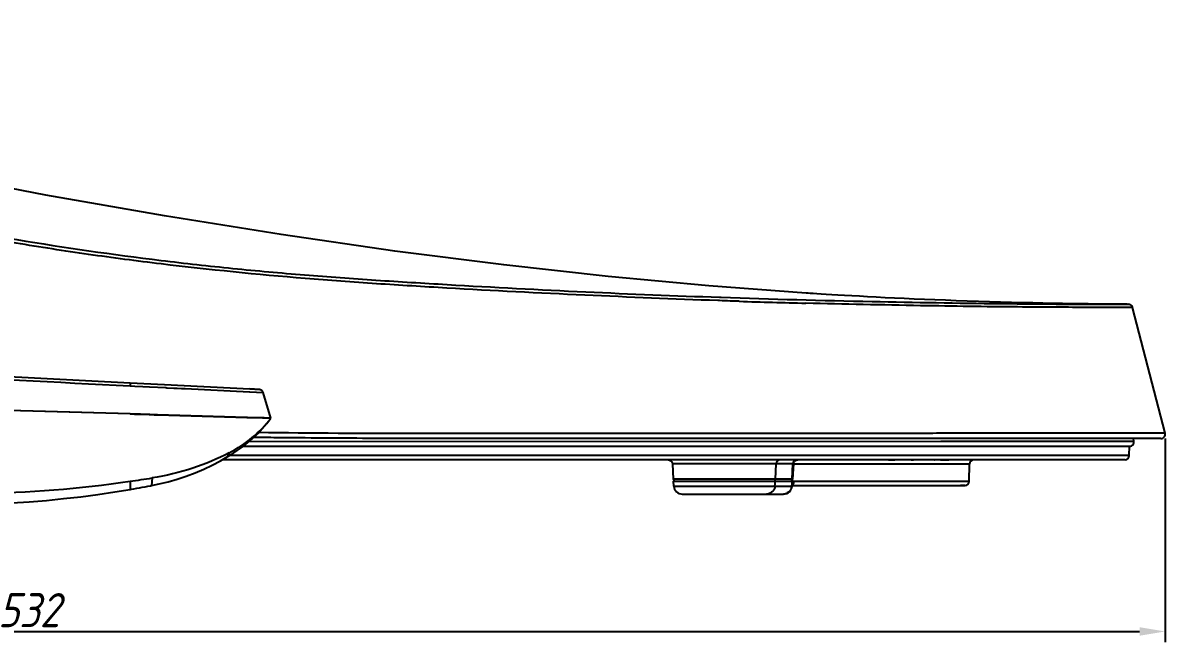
# Model space of a CAD drawing. Header units: millimetres. Extents: x 50 to 1284, y 47 to 781.
# Drawn here: x 314.6 to 582, y 47.5 to 192.5 of the extents above; entities that cross this region are included whole.
import ezdxf

# ---------------------------------------------------------------- set-up
doc = ezdxf.new("R2010")
doc.units = ezdxf.units.MM
doc.header["$LTSCALE"] = 20
doc.layers.add('00_COMPONENTS', color=7, linetype='Continuous')
doc.layers.add('____', color=7, linetype='Continuous')
doc.styles.add('유형1', font='gbeitc.shx', dxfattribs={"height": 8})
doc.dimstyles.new('ISO-25', dxfattribs={"dimtxt": 2.5, "dimasz": 3, "dimexe": 1.25, "dimexo": 0.5, "dimgap": 1, "dimtad": 3, "dimtoh": 1, "dimdsep": 46, "dimtxsty": '유형1', "dimcen": 2.5, "dimclrd": 5, "dimclre": 5, "dimclrt": 5, "dimadec": 0, "dimazin": 0, "dimtfac": 1, "dimtmove": 0, "dimatfit": 3, "dimfxl": 0, "dimarcsym": 0})

# ---------------------------------------------------------------- blocks, each defined once
blk = doc.blocks.new('*D1')
at = {"layer": '____', "color": 2, "lineweight": -2}
for p, q in [((581.96, 95.19), (581.96, 47.5)), ((50, 82.24), (50, 47.5)), ((56, 50), (575.96, 50))]:
    blk.add_line(p, q, dxfattribs=at)
at = {"layer": '____', "color": 2}
for points in [[(56, 51), (56, 49), (50, 50)], [(575.96, 51), (575.96, 49), (581.96, 50)]]:
    blk.add_solid(points, dxfattribs=at)
at = {"layer": 'Defpoints', "color": 0}
for p in [(581.96, 96.19), (50, 83.24), (581.96, 50)]:
    blk.add_point(p, dxfattribs=at)
at = {"layer": '____', "color": 2, "insert": (315.98, 55), "char_height": 8, "attachment_point": 5, "style": '유형1'}
blk.add_mtext('532', dxfattribs=at)

msp = doc.modelspace()

# ---------------------------------------------------------------- linework, layer by layer
at = {"layer": '00_COMPONENTS', "color": 9, "linetype": 'Continuous'}
for p, q in [((477.636, 127.481), (477.249, 127.494)), ((481.24, 127.36), (480.11, 127.397)), ((481.455, 127.353), (481.24, 127.36)), ((481.741, 127.343), (481.455, 127.353)), ((481.942, 127.337), (481.741, 127.343)), ((482.253, 127.327), (481.942, 127.337)), ((574.34, 125.878), (572.836, 125.881)), ((339.734, 108.261), (339.695, 107.525)), ((339.695, 107.525), (340.776, 107.471)), ((340.776, 107.471), (340.82, 107.469)), ((340.82, 107.469), (342.69, 107.375)), ((342.69, 107.375), (344.215, 107.299)), ((344.215, 107.299), (348.035, 107.107)), ((348.035, 107.107), (348.269, 107.096)), ((348.269, 107.096), (349.904, 107.014)), ((349.904, 107.014), (350.228, 106.998)), ((350.228, 106.998), (350.689, 106.974)), ((350.689, 106.974), (351.689, 106.924)), ((351.689, 106.924), (352.05, 106.906)), ((352.05, 106.906), (352.362, 106.891)), ((352.362, 106.891), (352.549, 106.881)), ((352.549, 106.881), (367.617, 106.127)), ((367.617, 106.127), (367.704, 106.123)), ((367.704, 106.123), (370.847, 105.966)), ((367.501, 94.49), (529.443, 94.54)), ((529.443, 94.54), (531.531, 94.541)), ((531.531, 94.541), (574.64, 94.566)), ((362.907, 91.844), (362.445, 90.873)), ((531.027, 91.178), (362.962, 91.189)), ((532.356, 91.178), (531.027, 91.178)), ((573.567, 91.178), (532.356, 91.178)), ((490.938, 89.245), (466.632, 89.245)), ((490.753, 85.666), (490.938, 89.245)), ((494.835, 89.245), (490.938, 89.245)), ((494.649, 85.666), (494.835, 89.245)), ((494.954, 89.245), (494.835, 89.245)), ((496.467, 89.21), (494.954, 89.21)), ((531.996, 89.21), (496.467, 89.21)), ((532.747, 89.21), (531.996, 89.21)), ((536.192, 89.21), (532.747, 89.21)), ((344.841, 85.961), (344.724, 84.188)), ((468.45, 85.666), (466.82, 85.666)), ((472.376, 85.666), (468.45, 85.666)), ((485.378, 85.666), (472.376, 85.666)), ((488.662, 85.666), (485.378, 85.666)), ((489.799, 85.666), (488.662, 85.666)), ((490.753, 85.666), (489.799, 85.666)), ((494.155, 85.666), (490.753, 85.666)), ((494.268, 85.666), (494.155, 85.666)), ((494.649, 85.666), (494.268, 85.666)), ((494.766, 85.666), (494.649, 85.666)), ((339.695, 85.174), (339.695, 83.272)), ((466.948, 84.018), (490.626, 84.018)), ((490.626, 84.018), (490.728, 85.192)), ((490.626, 84.018), (494.523, 84.018)), ((494.625, 85.192), (494.523, 84.018)), ((494.523, 84.018), (494.639, 84.018)), ((495.025, 85.175), (533.257, 85.175)), ((533.257, 85.175), (534.043, 85.175)), ((534.043, 85.175), (536.121, 85.175))]:
    msp.add_line(p, q, dxfattribs=at)
at = {"layer": '00_COMPONENTS', "color": 7, "linetype": 'Continuous'}
for p, q in [((477.659, 128.283), (478.047, 128.269)), ((573.05, 126.63), (572.613, 126.632)), ((573.07, 126.63), (573.05, 126.63)), ((573.075, 126.629), (573.066, 126.629)), ((573.07, 126.63), (573.363, 126.628)), ((573.363, 126.628), (573.365, 126.628)), ((573.365, 126.628), (573.367, 126.628)), ((573.371, 126.628), (573.372, 126.628)), ((573.373, 126.628), (573.371, 126.628)), ((573.375, 126.628), (573.373, 126.628)), ((574.34, 125.878), (574.34, 125.878)), ((581.927, 96.442), (574.34, 125.878)), ((132.515, 119.12), (339.734, 108.261)), ((339.734, 108.261), (347.722, 107.842)), ((347.722, 107.842), (367.68, 106.796)), ((367.749, 106.792), (367.68, 106.796)), ((367.68, 106.796), (367.749, 106.792)), ((369.941, 106.677), (367.749, 106.792)), ((367.749, 106.792), (369.941, 106.677)), ((372.645, 99.959), (370.847, 105.966)), ((339.695, 100.937), (300.122, 102.112)), ((319.909, 101.525), (300.122, 102.112)), ((339.695, 100.937), (319.909, 101.525)), ((340.078, 100.926), (339.695, 100.937)), ((339.695, 100.937), (340.745, 100.906)), ((340.745, 100.906), (340.078, 100.926)), ((340.914, 100.901), (340.745, 100.906)), ((340.745, 100.906), (340.914, 100.901)), ((341.93, 100.871), (340.914, 100.901)), ((340.914, 100.901), (341.93, 100.871)), ((342.093, 100.866), (341.93, 100.871)), ((341.93, 100.871), (342.093, 100.866)), ((344.18, 100.804), (342.093, 100.866)), ((342.093, 100.866), (344.18, 100.804)), ((344.348, 100.799), (344.18, 100.804)), ((344.18, 100.804), (344.348, 100.799)), ((345.351, 100.769), (344.348, 100.799)), ((344.348, 100.799), (345.351, 100.769)), ((345.52, 100.764), (345.351, 100.769)), ((345.351, 100.769), (345.52, 100.764)), ((345.892, 100.753), (345.52, 100.764)), ((345.52, 100.764), (345.892, 100.753)), ((346.091, 100.747), (345.892, 100.753)), ((345.892, 100.753), (346.091, 100.747)), ((367.013, 100.127), (346.091, 100.747)), ((346.091, 100.747), (367.043, 100.126)), ((367.043, 100.126), (367.013, 100.127)), ((367.068, 100.125), (367.043, 100.126)), ((367.043, 100.126), (367.068, 100.125)), ((367.158, 100.122), (367.068, 100.125)), ((367.068, 100.125), (367.158, 100.122)), ((370.659, 100.018), (367.158, 100.122)), ((367.158, 100.122), (370.71, 100.017)), ((371.034, 100.007), (370.659, 100.018)), ((370.71, 100.017), (372.645, 99.959)), ((371.088, 100.006), (371.034, 100.007)), ((372.324, 99.969), (371.088, 100.006)), ((372.645, 99.959), (372.324, 99.969)), ((581.927, 96.442), (581.927, 96.442)), ((565.939, 95.193), (535.204, 95.193)), ((566.82, 95.193), (565.939, 95.193)), ((574.267, 95.193), (566.82, 95.193)), ((574.64, 95.193), (574.267, 95.193)), ((574.64, 94.566), (574.529, 95.193)), ((577.952, 95.193), (574.64, 95.193)), ((574.64, 94.566), (574.64, 94.566)), ((579.054, 95.193), (577.952, 95.193)), ((362.445, 90.873), (363.214, 91.342)), ((470.873, 93.392), (471.401, 93.392)), ((470.873, 93.392), (471.816, 93.392)), ((471.401, 93.392), (471.816, 93.392)), ((471.816, 93.392), (472.974, 93.392)), ((471.816, 93.392), (472.974, 93.392)), ((472.974, 93.392), (473.391, 93.392)), ((472.974, 93.392), (473.85, 93.392)), ((473.391, 93.392), (473.85, 93.392)), ((473.85, 93.392), (476.046, 93.392)), ((473.85, 93.392), (474.714, 93.392)), ((474.714, 93.392), (476.046, 93.392)), ((476.046, 93.392), (476.441, 93.392)), ((476.046, 93.392), (476.441, 93.392)), ((476.441, 93.392), (477.424, 93.392)), ((476.441, 93.392), (477.424, 93.392)), ((484.095, 93.392), (485.145, 93.392)), ((484.163, 93.392), (485.062, 93.392)), ((485.062, 93.392), (485.145, 93.392)), ((485.145, 93.392), (485.242, 93.392)), ((485.145, 93.392), (485.463, 93.392)), ((485.242, 93.392), (485.463, 93.392)), ((485.463, 93.392), (486.406, 93.392)), ((485.463, 93.392), (487.351, 93.392)), ((486.406, 93.392), (487.351, 93.392)), ((487.351, 93.392), (489.102, 93.392)), ((487.351, 93.392), (488.556, 93.392)), ((488.556, 93.392), (489.102, 93.392)), ((489.102, 93.392), (489.736, 93.392)), ((489.102, 93.392), (489.844, 93.392)), ((489.736, 93.392), (489.844, 93.392)), ((489.844, 93.392), (490.236, 93.392)), ((489.844, 93.392), (490.236, 93.392)), ((529.983, 93.392), (530.904, 93.392)), ((530.83, 93.392), (530.963, 93.392)), ((530.904, 93.392), (530.963, 93.392)), ((530.963, 93.392), (532.803, 93.392)), ((530.963, 93.392), (532.803, 93.392)), ((532.803, 93.392), (533.401, 93.392)), ((573.567, 91.178), (573.599, 93.392)), ((573.567, 91.178), (573.567, 91.178)), ((467.209, 90.192), (465.439, 90.192)), ((466.632, 89.245), (466.632, 89.245)), ((466.632, 89.245), (466.82, 85.666)), ((468.96, 90.192), (467.209, 90.192)), ((470.667, 90.192), (468.96, 90.192)), ((484.819, 90.192), (483.158, 90.192)), ((486.541, 90.192), (484.819, 90.192)), ((488.329, 90.192), (486.541, 90.192)), ((489.042, 90.192), (488.329, 90.192)), ((492.112, 90.192), (491.927, 90.192)), ((494.954, 89.245), (494.766, 85.666)), ((494.954, 89.245), (494.954, 89.245)), ((495.952, 90.192), (495.824, 90.192)), ((495.825, 90.181), (495.952, 90.192)), ((496.172, 90.192), (495.952, 90.192)), ((517.198, 90.192), (518.66, 90.192)), ((522.493, 90.192), (523.051, 90.192)), ((527.885, 90.192), (527.972, 90.192)), ((529.377, 90.192), (531.319, 90.192)), ((532.017, 90.192), (531.635, 90.192)), ((536.121, 85.175), (536.192, 89.21)), ((466.845, 85.192), (467.965, 85.192)), ((466.948, 84.018), (466.845, 85.192)), ((467.965, 85.192), (468.244, 85.192)), ((468.244, 85.192), (471.475, 85.192)), ((471.475, 85.192), (471.545, 85.192)), ((471.545, 85.192), (479.858, 85.192)), ((479.858, 85.192), (479.96, 85.192)), ((479.96, 85.192), (486.071, 85.192)), ((486.071, 85.192), (486.145, 85.192)), ((486.145, 85.192), (487.482, 85.192)), ((487.482, 85.192), (489.624, 85.192)), ((489.624, 85.192), (490.728, 85.192)), ((490.728, 85.192), (494.155, 85.192)), ((494.155, 85.192), (494.268, 85.192)), ((494.268, 85.192), (494.625, 85.192)), ((494.625, 85.192), (494.742, 85.192)), ((494.639, 84.018), (494.742, 85.192)), ((494.639, 84.192), (533.071, 84.192)), ((533.071, 84.192), (535.121, 84.192)), ((535.121, 84.192), (534.087, 84.192)), ((468.94, 82.192), (469.036, 82.192)), ((468.941, 82.192), (488.653, 82.192)), ((469.036, 82.192), (488.653, 82.192)), ((488.653, 82.192), (492.55, 82.192)), ((492.55, 82.192), (492.645, 82.192)), ((492.55, 82.192), (492.646, 82.192))]:
    msp.add_line(p, q, dxfattribs=at)
for points in [[(497.962, 129.245), (475.162, 130.967), (451.598, 133.16), (427.179, 135.852), (401.643, 139.102), (375.039, 142.935), (347.761, 147.316), (319.976, 152.222), (291.396, 157.712), (261.862, 163.836), (231.208, 170.653), (199.8, 178.1), (168.332, 186.005), (143.498, 192.544)], [(573.071, 126.63), (572.153, 126.634), (570.681, 126.643), (569.156, 126.655), (567.506, 126.67), (565.744, 126.689), (563.919, 126.712), (562.053, 126.738), (560.067, 126.769), (557.931, 126.805), (555.691, 126.847), (553.366, 126.894), (550.968, 126.946), (548.506, 127.005), (545.991, 127.069), (543.429, 127.139), (540.833, 127.215), (538.234, 127.296), (535.644, 127.381), (533.069, 127.471), (530.529, 127.565), (528.036, 127.662), (525.594, 127.762), (523.207, 127.864), (520.881, 127.968), (518.622, 128.073), (516.44, 128.178), (514.338, 128.284), (512.323, 128.389), (510.412, 128.492), (508.609, 128.592), (506.917, 128.688), (505.351, 128.78), (503.915, 128.866), (502.61, 128.946), (501.453, 129.019), (500.443, 129.083), (499.588, 129.138), (498.906, 129.183), (498.408, 129.215), (498.092, 129.236), (497.962, 129.245)], [(574.34, 125.878), (574.328, 125.917), (574.278, 126.037), (574.206, 126.155), (574.116, 126.264), (574.013, 126.363), (573.898, 126.449), (573.773, 126.522), (573.64, 126.578), (573.504, 126.614), (573.371, 126.628)], [(363.214, 91.342), (363.444, 91.482), (364.751, 92.352), (366.016, 93.278), (367.24, 94.262), (368.42, 95.301), (369.551, 96.39), (370.631, 97.528), (371.66, 98.715), (372.637, 99.949)], [(580.958, 95.193), (580.751, 95.193), (580.156, 95.193), (579.232, 95.193), (579.054, 95.193)], [(366.168, 93.401), (369.13, 93.399), (374.809, 93.397), (380.441, 93.396), (386.02, 93.395), (391.552, 93.394), (397.279, 93.394), (403.263, 93.393), (409.441, 93.393), (415.872, 93.393), (422.596, 93.393), (429.571, 93.392), (436.732, 93.392), (444.179, 93.392), (451.811, 93.392), (459.254, 93.392), (466.417, 93.392), (470.873, 93.392)], [(366.168, 93.4), (369.196, 93.399), (372.649, 93.398), (376.111, 93.397), (379.545, 93.396), (382.945, 93.395), (386.318, 93.395), (389.646, 93.394), (392.89, 93.394), (396.089, 93.394), (399.351, 93.394), (402.694, 93.393), (406.1, 93.393), (409.614, 93.393), (413.247, 93.393), (416.988, 93.393), (420.848, 93.393), (424.83, 93.392), (428.931, 93.392), (433.153, 93.392), (437.513, 93.392), (441.994, 93.392), (446.543, 93.392), (451.156, 93.392), (455.837, 93.392), (460.538, 93.392), (465.262, 93.392), (470.006, 93.392), (470.873, 93.392)], [(477.424, 93.392), (480.075, 93.392), (484.163, 93.392)], [(477.424, 93.392), (479.423, 93.392), (484.095, 93.392)], [(490.236, 93.392), (492.446, 93.392), (498.285, 93.392), (503.965, 93.392), (509.443, 93.392), (514.68, 93.392), (519.621, 93.392), (524.321, 93.392), (528.9, 93.392), (529.983, 93.392)], [(490.236, 93.392), (492.745, 93.392), (496.723, 93.392), (500.494, 93.392), (504.046, 93.392), (507.392, 93.392), (510.575, 93.392), (513.601, 93.392), (516.464, 93.392), (519.189, 93.392), (521.778, 93.392), (524.229, 93.392), (526.556, 93.392), (528.755, 93.392), (530.83, 93.392)], [(532.803, 93.392), (532.804, 93.392), (534.671, 93.392), (536.438, 93.392), (538.148, 93.392), (539.801, 93.392), (541.397, 93.392), (542.975, 93.392), (544.537, 93.392), (546.081, 93.392), (547.636, 93.392), (549.214, 93.392), (550.803, 93.392), (552.399, 93.392), (554.014, 93.392), (555.635, 93.392), (557.225, 93.392), (558.789, 93.392), (560.322, 93.392), (561.769, 93.392), (563.121, 93.392), (564.387, 93.392), (565.547, 93.392), (566.108, 93.392)], [(533.401, 93.392), (537.781, 93.392), (542.032, 93.392), (546.199, 93.392), (550.237, 93.392), (554, 93.392), (557.464, 93.392), (560.653, 93.392), (563.497, 93.392), (565.968, 93.392), (568.094, 93.392), (569.877, 93.392), (571.328, 93.392)], [(566.108, 93.392), (566.589, 93.392), (567.525, 93.392), (568.369, 93.392), (569.121, 93.392), (569.78, 93.392), (570.369, 93.392)], [(570.369, 93.392), (570.886, 93.392), (571.331, 93.392), (571.725, 93.392), (572.069, 93.392), (572.361, 93.392), (572.616, 93.392), (572.837, 93.392), (573.021, 93.392), (573.179, 93.392), (573.312, 93.392), (573.419, 93.392), (573.505, 93.392), (573.572, 93.392), (573.618, 93.392), (573.645, 93.392), (573.656, 93.392)], [(571.328, 93.392), (572.436, 93.392), (573.18, 93.392), (573.549, 93.392), (573.597, 93.392)], [(344.724, 84.188), (346.485, 84.556), (348.628, 85.085), (350.743, 85.698), (352.838, 86.395), (354.907, 87.176), (356.939, 88.036), (358.931, 88.974), (360.889, 89.992), (362.445, 90.873)], [(362.343, 90.203), (361.279, 90.204), (361.263, 90.204)], [(465.439, 90.192), (463.743, 90.192), (462.152, 90.192), (460.63, 90.192), (459.171, 90.192), (457.783, 90.192), (456.455, 90.192), (455.156, 90.192), (453.885, 90.192), (452.642, 90.192), (451.394, 90.192), (450.14, 90.192), (448.882, 90.192), (447.597, 90.192), (446.286, 90.192), (444.949, 90.192), (443.565, 90.192), (442.131, 90.192), (440.653, 90.192), (439.118, 90.192), (437.515, 90.192), (435.86, 90.192), (434.184, 90.192), (432.482, 90.192), (430.762, 90.192), (429.066, 90.192), (427.4, 90.192), (425.757, 90.193), (424.16, 90.193), (422.613, 90.193), (421.109, 90.193), (419.651, 90.193), (418.241, 90.193), (416.875, 90.193), (415.556, 90.193), (414.284, 90.193), (413.057, 90.193), (411.871, 90.193), (410.727, 90.193), (409.623, 90.193), (408.553, 90.193), (407.517, 90.193), (406.515, 90.193), (405.545, 90.193), (404.608, 90.193), (403.703, 90.193), (402.831, 90.193), (401.997, 90.193), (401.195, 90.193), (400.416, 90.193), (399.661, 90.193), (398.929, 90.193), (398.207, 90.194), (397.496, 90.194), (396.796, 90.194), (396.093, 90.194), (395.389, 90.194), (394.683, 90.194), (393.965, 90.194), (393.235, 90.194), (392.493, 90.194), (391.73, 90.194), (390.944, 90.194), (390.138, 90.194), (389.298, 90.194), (388.426, 90.195), (387.522, 90.195), (386.578, 90.195), (385.592, 90.195), (384.567, 90.195), (383.505, 90.195), (382.406, 90.196), (381.272, 90.196), (380.104, 90.196), (378.906, 90.196), (377.677, 90.197), (376.411, 90.197), (375.101, 90.197), (373.759, 90.198), (372.399, 90.198), (371.005, 90.199), (369.598, 90.199), (368.244, 90.2), (366.963, 90.2), (365.731, 90.201), (364.548, 90.202), (363.422, 90.202), (362.343, 90.203)], [(465.635, 90.192), (465.809, 90.177), (465.977, 90.131), (466.135, 90.057), (466.278, 89.957), (466.401, 89.833), (466.501, 89.69), (466.575, 89.531), (466.619, 89.363), (466.632, 89.245)], [(465.87, 90.16), (465.977, 90.132), (465.977, 90.131)], [(483.158, 90.192), (481.576, 90.192), (480.054, 90.192), (478.539, 90.192), (477.036, 90.192), (475.54, 90.192), (473.989, 90.192), (472.354, 90.192), (470.667, 90.192)], [(491.927, 90.192), (490.186, 90.192), (489.042, 90.192)], [(495.824, 90.192), (494.097, 90.192), (492.112, 90.192)], [(494.954, 89.245), (494.967, 89.363), (495.012, 89.531), (495.085, 89.69), (495.185, 89.833)], [(495.185, 89.833), (495.308, 89.957), (495.451, 90.057), (495.609, 90.131), (495.778, 90.177), (495.825, 90.181)], [(531.635, 90.192), (529.437, 90.192), (527.286, 90.192), (525.18, 90.192), (523.118, 90.192), (521.099, 90.192), (519.123, 90.192), (517.199, 90.192), (515.339, 90.192), (513.53, 90.192), (511.736, 90.192), (509.976, 90.192), (508.231, 90.192), (506.409, 90.192), (504.471, 90.192), (502.463, 90.192), (500.416, 90.192), (498.311, 90.192), (496.172, 90.192)], [(536.165, 90.192), (533.88, 90.192), (532.017, 90.192)], [(572.567, 90.192), (572.561, 90.192), (572.531, 90.192), (572.467, 90.192), (572.371, 90.192), (572.242, 90.192), (572.068, 90.192), (571.849, 90.192), (571.586, 90.192), (571.263, 90.192), (570.88, 90.192), (570.438, 90.192), (569.926, 90.192), (569.344, 90.192), (568.693, 90.192), (567.956, 90.192), (567.14, 90.192), (566.24, 90.192), (565.219, 90.192), (564.068, 90.192), (562.8, 90.192), (561.409, 90.192), (559.904, 90.192), (558.281, 90.192), (556.52, 90.192), (554.614, 90.192), (552.576, 90.192), (550.417, 90.192), (548.104, 90.192), (545.677, 90.192), (543.257, 90.192), (540.874, 90.192), (538.499, 90.192), (536.165, 90.192)], [(304.384, 79.804), (308.01, 79.925), (312.044, 80.121), (316.071, 80.384), (320.095, 80.712), (324.116, 81.107), (328.127, 81.568), (332.126, 82.094), (336.119, 82.686), (339.695, 83.272)], [(339.695, 83.272), (339.941, 83.315), (340.591, 83.428), (341.242, 83.542), (341.891, 83.659), (342.538, 83.777), (343.187, 83.897), (343.836, 84.018), (344.483, 84.141), (344.724, 84.188)]]:
    msp.add_lwpolyline(points, dxfattribs=at)
at = {"layer": '00_COMPONENTS', "color": 9, "linetype": 'Continuous'}
for centre, radius, start, end in [((552.04, 2329.053), 2202.832, 268.184528, 268.590988), ((293.057, 407.52), 325.702, 278.23258, 279.14846), ((494.151, 85.692), 0.499, 347.29718, 356.97432), ((299.374, 363.518), 281.249, 270.93372, 278.24245), ((495.026, 94.941), 9.766, 268.44546, 269.99936), ((493.287, 85.192), 1.739, 353.76531, 359.42569), ((492.55, 84.144), 1.951, 270.00239, 272.83132)]:
    msp.add_arc(centre, radius, start, end, dxfattribs=at)
at = {"layer": '00_COMPONENTS', "color": 7, "linetype": 'Continuous'}
for centre, radius, start, end in [((369.889, 105.679), 1, 16.66496, 86.99995), ((580.958, 96.193), 1, 270, 14.45793), ((573.655, 94.392), 1, 270, 9.99995), ((572.568, 91.192), 1, 270, 359.17557), ((537.191, 89.192), 1, 89.99919, 178.99999), ((467.319, 85.692), 0.5, 183, 260.33333), ((494.267, 85.692), 0.5, 279.66667, 357), ((468.94, 84.192), 2, 185, 270), ((492.646, 84.192), 2, 270, 355), ((535.121, 85.192), 1, 270.00122, 359.00002)]:
    msp.add_arc(centre, radius, start, end, dxfattribs=at)
at = {"layer": '00_COMPONENTS', "color": 9, "linetype": 'Continuous'}
for points, knots in [([(477.249, 127.494), (466.878, 127.855), (445.737, 128.735), (419.108, 130.078), (397.295, 131.42), (374.98, 133.042), (352.508, 135.285), (329.96, 138.246), (307.29, 141.784), (284.674, 145.968), (262.211, 150.996), (239.838, 156.465), (223.186, 161.079), (212.137, 164.322)], [0, 0, 0, 0, 0.115943, 0.2363925, 0.2978909, 0.3601103, 0.4863533, 0.5501345, 0.6141797, 0.7426837, 0.8070065, 0.8713371, 1, 1, 1, 1]), ([(572.836, 125.881), (569.886, 125.886), (564.475, 125.89), (556.006, 125.939), (542.92, 126.021), (523.342, 126.29), (506.825, 126.664), (497.874, 126.887)], [0, 0, 0, 0, 0.1180235, 0.2165274, 0.3388817, 0.641691, 1, 1, 1, 1]), ([(132.471, 118.285), (167.008, 116.486), (236.082, 112.89), (305.157, 109.308), (339.695, 107.525)], [0, 0, 0, 0, 0.5, 1, 1, 1, 1]), ([(362.907, 91.844), (364.811, 92.848), (368.388, 95.2), (371.372, 98.283), (372.639, 99.952)], [0, 0, 0, 0, 0.5067708, 1, 1, 1, 1]), ([(581.934, 96.442), (581.839, 96.436), (581.625, 96.446), (581.244, 96.44), (580.475, 96.443), (579.133, 96.44), (577.052, 96.44), (574.343, 96.438), (571.017, 96.435), (567.094, 96.432), (560.753, 96.428), (551.582, 96.422), (539.275, 96.414), (525.472, 96.406), (510.48, 96.398), (494.562, 96.391), (472.046, 96.382), (442.772, 96.368), (406.652, 96.351), (382.157, 96.393), (369.75, 96.57)], [0, 0, 0, 0, 0.0013444, 0.003023, 0.0053818, 0.012217, 0.022005, 0.0347999, 0.0505129, 0.0690388, 0.090256, 0.1401736, 0.1987053, 0.2642491, 0.3353395, 0.4106703, 0.4893003, 0.6536938, 0.8245531, 1, 1, 1, 1]), ([(362.907, 91.844), (360.177, 90.405), (354.275, 87.958), (348.067, 86.48), (344.841, 85.961)], [0, 0, 0, 0, 0.4858007, 1, 1, 1, 1]), ([(491.927, 90.192), (491.682, 90.192), (491.172, 89.992), (490.951, 89.491), (490.938, 89.245)], [0, 0, 0, 0, 0.4983183, 1, 1, 1, 1]), ([(495.824, 90.192), (495.579, 90.192), (495.069, 89.991), (494.848, 89.491), (494.835, 89.245)], [0, 0, 0, 0, 0.4983182, 1, 1, 1, 1]), ([(490.626, 84.018), (490.605, 83.773), (490.471, 83.288), (490.023, 82.685), (489.389, 82.285), (488.897, 82.192), (488.653, 82.192)], [0, 0, 0, 0, 0.2511345, 0.5015344, 0.7510511, 1, 1, 1, 1]), ([(494.523, 84.018), (494.503, 83.781), (494.376, 83.311), (493.954, 82.721), (493.353, 82.316), (492.882, 82.206), (492.646, 82.195)], [0, 0, 0, 0, 0.2510889, 0.5014747, 0.751009, 1, 1, 1, 1]), ([(494.891, 84.542), (494.881, 84.521), (494.84, 84.442), (494.788, 84.369), (494.743, 84.323)], [0, 0, 0, 0, 0.2685571, 1, 1, 1, 1]), ([(495.015, 85.003), (495.011, 84.962), (494.988, 84.804), (494.942, 84.648), (494.891, 84.542)], [0, 0, 0, 0, 0.2638972, 1, 1, 1, 1])]:
    msp.add_open_spline(points, degree=3, knots=knots, dxfattribs=at)
at = {"layer": '00_COMPONENTS', "color": 7, "linetype": 'Continuous'}
for points, knots in [([(212.384, 165.17), (223.471, 161.974), (245.683, 155.732), (279.317, 147.885), (313.079, 141.544), (341.249, 137.492), (363.718, 134.981), (380.494, 133.469), (397.211, 132.268), (419.159, 130.924), (445.96, 129.491), (467.226, 128.642), (477.659, 128.283)], [0, 0, 0, 0, 0.1288253, 0.2575663, 0.3854881, 0.5122763, 0.57524, 0.6379161, 0.700333, 0.762364, 0.8834382, 1, 1, 1, 1]), ([(478.047, 128.269), (489.828, 127.866), (511.605, 127.261), (540.35, 126.807), (560.242, 126.654), (570.138, 126.642), (573.07, 126.63)], [0, 0, 0, 0, 0.3721123, 0.6876234, 0.9074456, 1, 1, 1, 1]), ([(438.687, 95.193), (431.33, 95.192), (416.91, 95.191), (395.348, 95.214), (379.337, 95.31), (370.39, 95.427), (368.583, 95.453)], [0, 0, 0, 0, 0.3147963, 0.6171258, 0.9226632, 1, 1, 1, 1]), ([(535.204, 95.193), (529.058, 95.193), (513.997, 95.193), (489.932, 95.193), (463.895, 95.193), (446.816, 95.193), (438.687, 95.193)], [0, 0, 0, 0, 0.1906051, 0.4692276, 0.74734, 1, 1, 1, 1])]:
    msp.add_open_spline(points, degree=3, knots=knots, dxfattribs=at)
at = {"layer": '00_COMPONENTS', "color": 9, "linetype": 'Continuous'}
for points in [[(480.11, 127.397), (479.285, 127.425), (478.46, 127.453), (477.636, 127.481)], [(490.498, 85.255), (490.639, 85.333), (490.744, 85.505), (490.753, 85.666)], [(494.395, 85.255), (494.514, 85.321), (494.608, 85.45), (494.638, 85.583)], [(490.258, 85.192), (490.341, 85.192), (490.426, 85.215), (490.498, 85.255)], [(494.155, 85.192), (494.238, 85.192), (494.323, 85.215), (494.395, 85.255)], [(494.743, 84.323), (494.717, 84.298), (494.69, 84.275), (494.66, 84.255)]]:
    msp.add_open_spline(points, degree=3, dxfattribs=at)

# ---------------------------------------------------------------- dimensions: what is measured, and where the dimension line sits
at = {"layer": '____', "color": 2}
dim = msp.add_linear_dim(base=(581.958, 50), p1=(49.999, 83.245), p2=(581.958, 96.193), text='532', dimstyle='ISO-25', override={"dimtxt": 8, "dimasz": 6, "dimexe": 2.5, "dimexo": 1, "dimtoh": 0, "dimcen": -1, "dimclrd": 2, "dimclre": 2, "dimclrt": 2}, dxfattribs=at)
dim.commit()
dim.dimension.update_dxf_attribs({"geometry": '*D1', "text_midpoint": (315.979, 55)})

doc.saveas('drawing.dxf')
